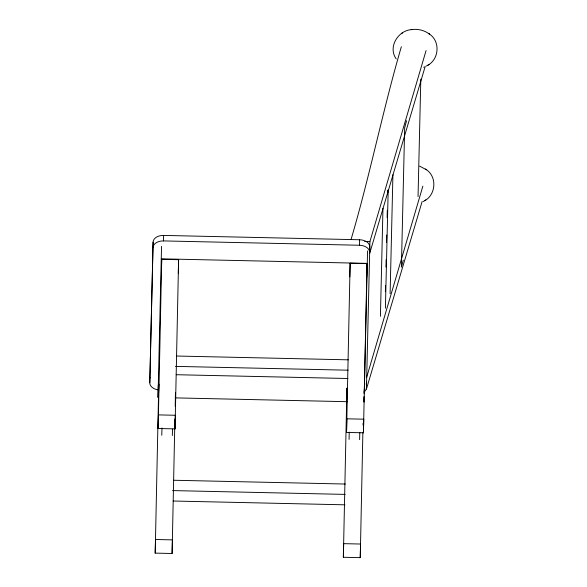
<?xml version="1.0" encoding="UTF-8"?>
<svg xmlns="http://www.w3.org/2000/svg" width="587" height="587" viewBox="0 0 587 587"><rect width="100%" height="100%" fill="white"/><g stroke="black" fill="none" stroke-linecap="round" stroke-linejoin="round"><path stroke-width="0.88" d="M149.795 382.849L153.09 242.13A10.339 6.941 1.2 0 1 163.59 235.416L359.611 239.753A10.339 6.941 1.2 0 1 369.781 246.922L369.671 252.425A10.339 6.941 1.2 0 0 359.493 245.249L163.48 240.919A10.339 6.941 1.2 0 0 152.98 247.633L149.795 382.849A10.339 6.941 1.2 0 0 158.086 389.863M152.98 247.633L153.09 242.13M158.277 385.021L158.02 397.509L161.542 246.349M155.195 553.123L155.518 539.504L172.409 539.879L172.094 553.497L155.195 553.123L158.776 383.935L158.461 397.553M158.13 428.51L161.711 259.322L178.602 259.696L175.029 428.884L158.13 428.51L158.453 414.892L175.344 415.266L175.029 428.884M163.48 240.919L163.59 235.416M172.094 553.497L174.911 418.971M175.212 406.27L175.498 392.549M343.351 557.276L343.674 543.657L360.565 544.032L360.249 557.65L343.351 557.276L346.932 388.095L346.616 401.706M346.55 432.428L350.131 263.24L367.022 263.614L363.441 432.802L346.55 432.428L346.873 418.81L363.764 419.184L363.441 432.802M359.493 245.249L359.611 239.753M360.249 557.65L362.876 432.281M363.06 425.069L363.096 423.242M364.153 396.717L364.043 402.066L364.167 396.592M364.226 393.151L364.3 389.577M364.233 393.855L367.565 250.906M366.604 382.137L366.486 387.64A10.339 6.941 1.2 0 1 364.072 391.962M161.396 272.94L161.711 259.322M161.785 435.283L161.961 427.989M172.343 435.51L172.497 429.134M175.352 397.927L175.454 393.385M178.287 273.315L178.602 259.696M349.808 276.859L350.131 263.24M349.067 439.421L349.236 432.135M359.626 439.656L359.794 432.37M366.706 277.233L367.022 263.614M426.067 50.592L369.913 241.587L366.435 389.086L422.126 201.539M380.42 316.334L382.966 208.326M385.373 291.754L385.527 285.348M385.96 267.041L386.129 259.718M386.539 242.321L386.708 234.998M387.119 217.608L387.295 210.285M387.706 192.896L387.765 190.151M385.41 308.204L388.19 190.129M390.12 293.691L392.923 174.699M418.047 196.645L420.813 79.12M406.571 120.724L404.67 127.731L401.391 267.122L403.291 260.114M401.347 46.733C382.717 110.503 369.854 175.799 351.041 239.511M369.627 253.562L425.252 66.243M422.875 186.116L366.721 377.103M411.472 29.614C397.913 30.583 387.758 47.202 396.203 58.905M426.353 66.001C439.069 60.556 440.954 41.398 429.192 33.914M423.161 201.517C435.877 196.08 437.763 176.914 426.001 169.43M401.347 33.635L401.838 33.305M401.941 33.232L402.411 32.923M427.945 65.091L428.415 64.775M428.517 64.702L429.009 64.372M424.753 200.607L425.223 200.292M425.326 200.218L425.817 199.896M423.653 67.189L424.174 66.991M411.788 29.57C418.047 28.704 424.672 30.355 429.662 34.259M411.179 29.658L412.045 29.533M364.637 241.47L369.913 241.587M161.286 258.83L367.308 263.387M176.599 356.03L348.311 359.831M175.469 366.376L348.091 370.192M176.181 374.711L347.9 378.512M175.418 397.891L347.555 401.699M173.671 480.247L345.383 484.04M172.541 490.585L345.171 494.401M173.209 501.019L344.921 504.813M419.573 166.106L426.47 169.775M428.635 33.503L429.082 33.833M425.443 169.019L425.898 169.35M149.934 377.969A10.339 6.941 1.2 0 1 149.905 377.346M366.545 382.761A10.339 6.941 1.2 0 1 366.156 384.045"/></g></svg>
